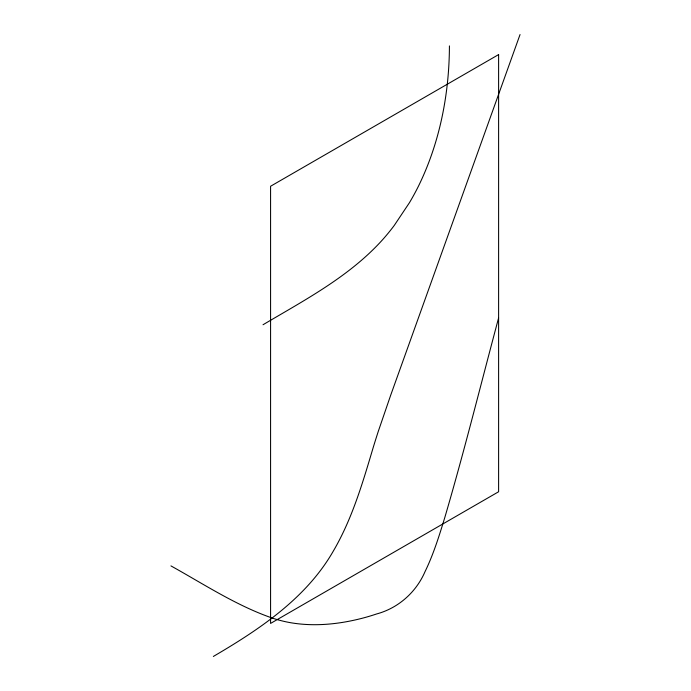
<?xml version="1.0" encoding="UTF-8"?>
<svg xmlns="http://www.w3.org/2000/svg" width="691" height="691" viewBox="0 0 691 691"><rect width="100%" height="100%" fill="white"/><g stroke="black" fill="none" stroke-linecap="round" stroke-linejoin="round"><path stroke-width="1.04" d="M449.426 45.908C449.262 94.157 439.744 142.882 418.375 186.337A145.516 84.017 -60 0 1 409.426 202.731L394.233 225.482A135.16 78.031 -60 0 1 382.486 239.837C349.396 276.53 304.999 299.894 263.029 324.744M498.608 317.912C480.806 384.446 464.248 451.335 444.831 517.429C439.191 535.827 433.473 554.329 425.017 571.673C416.146 592.256 398.266 608.158 376.578 613.971A614.437 354.751 60 0 1 362.749 618.117C339.419 624.198 314.82 626.797 290.911 622.764A222.096 128.224 60 0 1 273.601 618.514C237.022 606.085 204.519 584.543 170.953 565.903M520.047 34.55L390.674 395.252L378.331 431.236A646.931 373.511 -60 0 0 373.313 447.146C362.68 482.828 352.134 519.062 333.148 551.383C306.009 598.51 259.203 629.587 213.355 656.45M498.608 54.598L270.578 186.25L270.578 623.42L498.608 491.759L498.608 54.598"/></g></svg>
